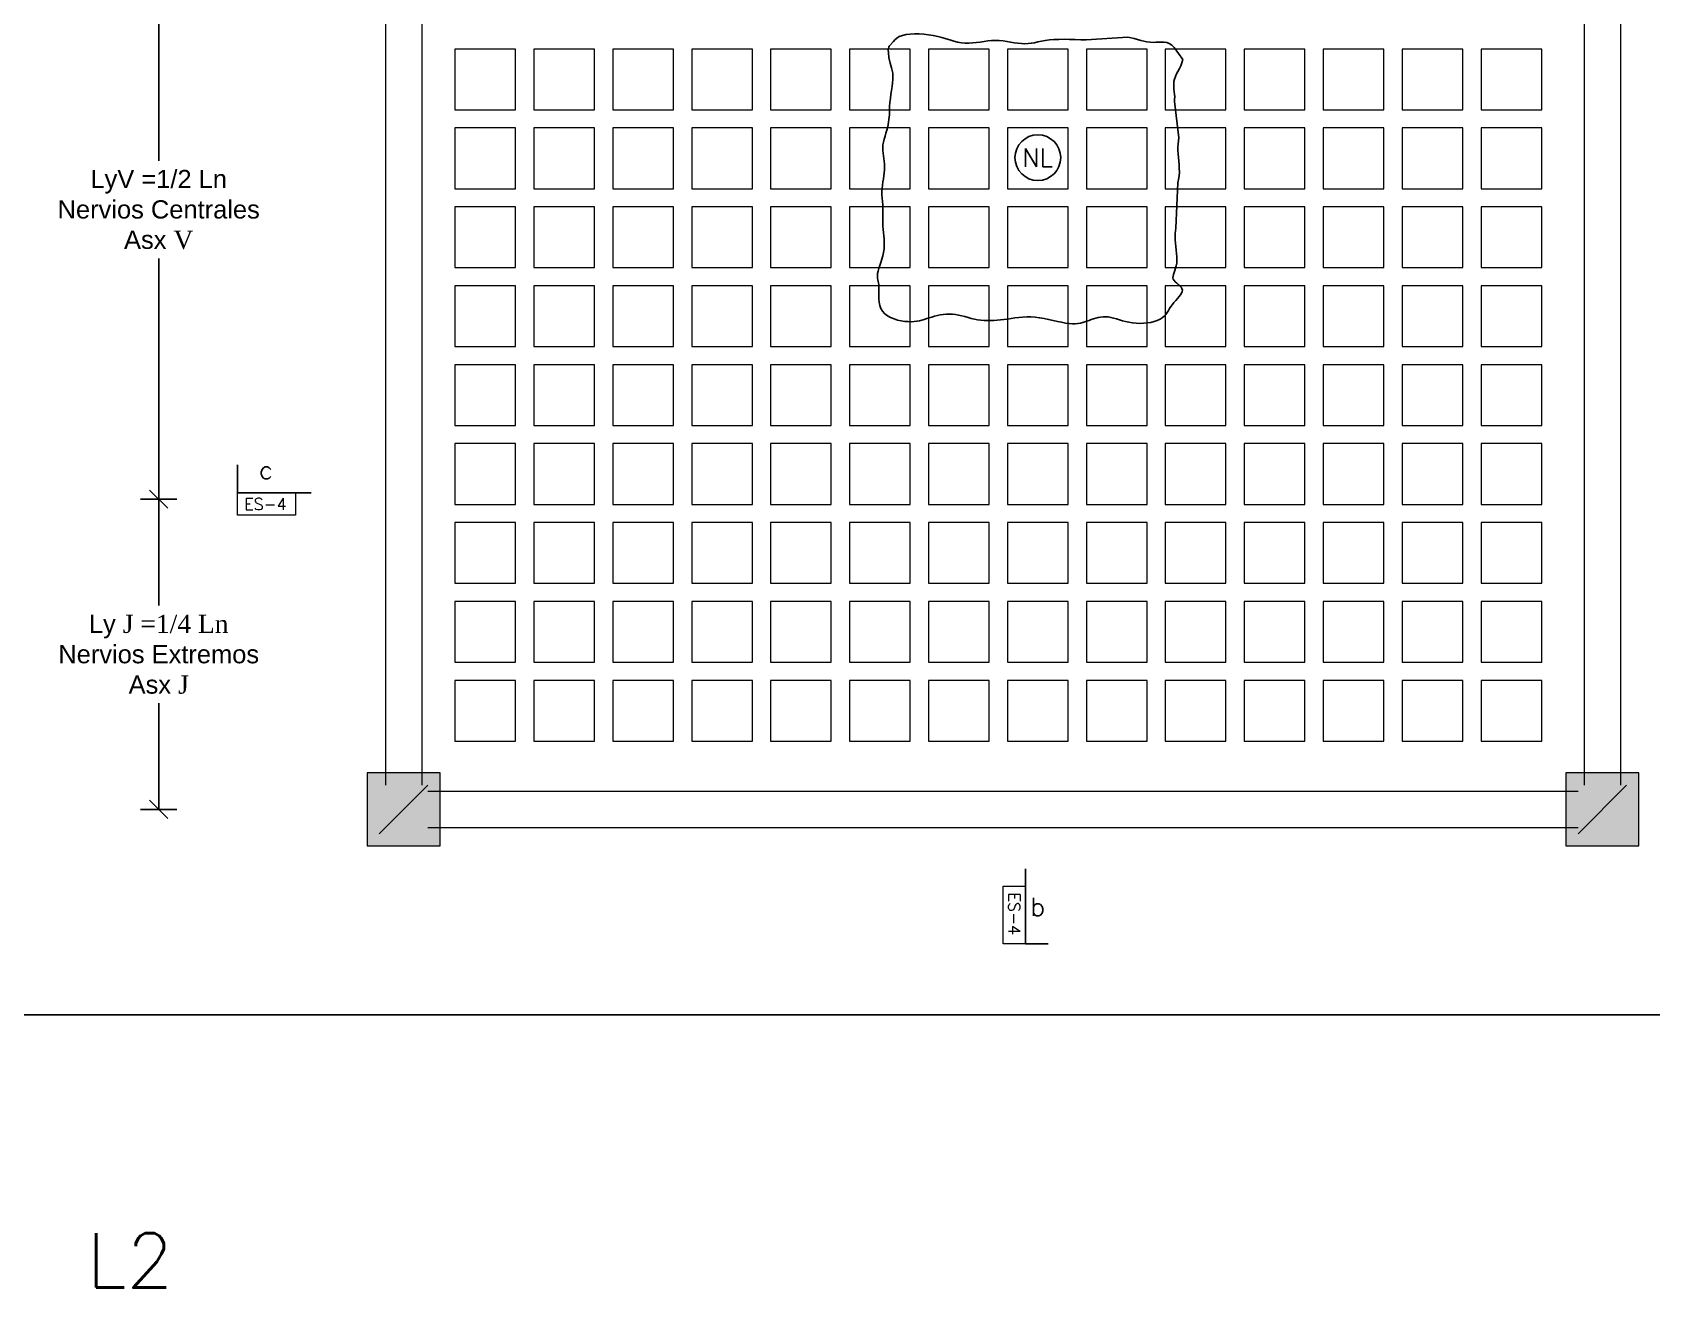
# Model space of a CAD drawing. Header units: metres. Extents: x -44 to 358, y -286 to 66.
# Drawn here: x 34.2 to 47.54, y -2.25 to 8.09 of the extents above; entities that cross this region are included whole.
import ezdxf
from ezdxf.enums import TextEntityAlignment as Align

# ---------------------------------------------------------------- set-up
doc = ezdxf.new("R2010")
doc.units = ezdxf.units.M
doc.header["$LTSCALE"] = 0.3
doc.header["$PDMODE"] = 3
for name, pattern in [('CONTINU', [0]), ('CONTINUA', [0]), ('HIDDEN', [9.525, 6.35, -3.175])]:
    doc.linetypes.add(name, pattern=pattern)
for name, color, linetype, lineweight in [('BOVEDILLA', 8, 'Continuous', 5), ('Columnas', 7, 'Continuous', 18), ('DETALLES', 7, 'Continuous', 20), ('VIGAS', 1, 'HIDDEN', 15)]:
    doc.layers.add(name, color=color, linetype=linetype, lineweight=lineweight)
for name, color, linetype in [('BP', 3, 'Continuous'), ('DIMTEXTO', 4, 'Continuous'), ('HATCH MUROS', 8, 'Continuous')]:
    doc.layers.add(name, color=color, linetype=linetype)
doc.styles.add('SIMPLEX', font='simplex_.ttf', dxfattribs={"height": 0.2})
doc.styles.add('SMPLEX', font='simplex.shx')
doc.dimstyles.new('DIM-75', dxfattribs={"dimscale": 0.75, "dimtxt": 0.2, "dimasz": 0.2, "dimexe": 0.2, "dimexo": 0.2, "dimgap": 0.1, "dimtad": 0, "dimtih": 1, "dimtoh": 1, "dimzin": 0, "dimdsep": 46, "dimtxsty": 'SMPLEX', "dimblk1": 'OBLIQUE', "dimblk2": 'OBLIQUE', "dimsah": 1, "dimcen": 0.2, "dimclrd": 4, "dimclre": 4, "dimclrt": 4, "dimadec": 0, "dimazin": 0, "dimtfac": 1, "dimtmove": 0, "dimatfit": 3, "dimldrblk": 'OBLIQUE', "dimfxl": 0.2, "dimfxlon": 1, "dimtfill": 1, "dimtolj": 1, "dimtzin": 0, "dimarcsym": 0})

# ---------------------------------------------------------------- blocks, each defined once
blk = doc.blocks.new('_OBLIQUE')
at = {"color": 0, "linetype": 'ByBlock'}
blk.add_line((-0.5, -0.5), (0.5, 0.5), dxfattribs=at)
blk = doc.blocks.new('*D205')
at = {"layer": 'DEFPOINTS', "color": 0, "transparency": 16777216}
for p in [(36.765, 4.247), (35.243, 1.692), (37.513, 1.692)]:
    blk.add_point(p, dxfattribs=at)
at = {"layer": 'DIMTEXTO', "color": 4, "lineweight": -2, "transparency": 16777216}
for p, q in [((35.393, 4.247), (35.093, 4.247)), ((35.243, 4.247), (35.243, 3.372)), ((35.243, 1.692), (35.243, 2.566)), ((35.393, 1.692), (35.093, 1.692))]:
    blk.add_line(p, q, dxfattribs=at)
at = {"layer": 'DIMTEXTO', "color": 4, "lineweight": -2, "transparency": 16777216, "xscale": 0.15, "yscale": 0.15, "zscale": 0.15}
for p, rotation in [((35.243, 4.247), 90), ((35.243, 1.692), 270)]:
    blk.add_blockref('_OBLIQUE', p, dxfattribs=dict(at, rotation=rotation))
at = {"layer": 'DIMTEXTO', "color": 4, "transparency": 16777216, "insert": (35.243, 2.969), "char_height": 0.15, "attachment_point": 5, "style": 'SMPLEX', "bg_fill": 3, "box_fill_scale": 1.1, "bg_fill_color": 256, "bg_fill_true_color": 13158600, "bg_fill_transparency": 0}
blk.add_mtext('\\A1;{\\fSansSerif|b0|i0|c2|p2;Ly \\fRomantic|b0|i0|c2|p2;J =1/4 Ln\\P\\fSansSerif|b0|i0|c2|p2;Nervios Extremos\\PAsx \\fRomantic|b0|i0|c2|p2;J} ', dxfattribs=at)
blk = doc.blocks.new('*D206')
at = {"layer": 'DEFPOINTS', "color": 0, "transparency": 16777216}
for p in [(35.243, 9.357), (36.604, 9.357), (36.765, 4.247)]:
    blk.add_point(p, dxfattribs=at)
at = {"layer": 'DIMTEXTO', "color": 4, "lineweight": -2, "transparency": 16777216}
for p, q in [((35.393, 9.357), (35.093, 9.357)), ((35.243, 9.357), (35.243, 7.035)), ((35.243, 4.247), (35.243, 6.228)), ((35.393, 4.247), (35.093, 4.247))]:
    blk.add_line(p, q, dxfattribs=at)
at = {"layer": 'DIMTEXTO', "color": 4, "lineweight": -2, "transparency": 16777216, "xscale": 0.15, "yscale": 0.15, "zscale": 0.15}
for p, rotation in [((35.243, 9.357), 90), ((35.243, 4.247), 270)]:
    blk.add_blockref('_OBLIQUE', p, dxfattribs=dict(at, rotation=rotation))
at = {"layer": 'DIMTEXTO', "color": 4, "transparency": 16777216, "insert": (35.243, 6.632), "char_height": 0.15, "attachment_point": 5, "style": 'SMPLEX', "bg_fill": 3, "box_fill_scale": 1.1, "bg_fill_color": 256, "bg_fill_true_color": 13158600, "bg_fill_transparency": 0}
blk.add_mtext('\\A1;{\\fSansSerif|b0|i0|c2|p2;LyV =1/2 Ln\\PNervios Centrales\\PAsx \\fRomantic|b0|i0|c2|p2;V} ', dxfattribs=at)

msp = doc.modelspace()

# ---------------------------------------------------------------- hatches: boundary and pattern name
at = {"layer": 'HATCH MUROS'}
h = msp.add_hatch(color=256, dxfattribs=at)
h.dxf.hatch_style = 1
h.paths.add_polyline_path([(36.9595932, 1.3917757), (37.5595932, 1.3917757), (37.5595932, 1.9917757), (36.9595932, 1.9917757)])
h = msp.add_hatch(color=256, dxfattribs=at)
h.dxf.hatch_style = 1
h.paths.add_polyline_path([(46.8306793, 1.3917757), (47.4306793, 1.3917757), (47.4306793, 1.9917757), (46.8306793, 1.9917757)])

# ---------------------------------------------------------------- linework, layer by layer
for p, q in [((37.0595932, 1.4917757), (37.4595932, 1.8917757)), ((46.9306793, 1.4917757), (47.3306793, 1.8917757))]:
    msp.add_line(p, q)
at = {"layer": 'BOVEDILLA'}
for points in [[(37.6818861, 7.4542757), (38.1818861, 7.4542757), (38.1818861, 7.9542757), (37.6818861, 7.9542757)], [(38.3318861, 7.4542757), (38.8318861, 7.4542757), (38.8318861, 7.9542757), (38.3318861, 7.9542757)], [(38.9818861, 7.4542757), (39.4818861, 7.4542757), (39.4818861, 7.9542757), (38.9818861, 7.9542757)], [(39.6318861, 7.4542757), (40.1318861, 7.4542757), (40.1318861, 7.9542757), (39.6318861, 7.9542757)], [(40.2818861, 7.4542757), (40.7818861, 7.4542757), (40.7818861, 7.9542757), (40.2818861, 7.9542757)], [(40.9318861, 7.4542757), (41.4318861, 7.4542757), (41.4318861, 7.9542757), (40.9318861, 7.9542757)], [(41.5818861, 7.4542757), (42.0818861, 7.4542757), (42.0818861, 7.9542757), (41.5818861, 7.9542757)], [(42.2318861, 7.4542757), (42.7318861, 7.4542757), (42.7318861, 7.9542757), (42.2318861, 7.9542757)], [(42.8818861, 7.4542757), (43.3818861, 7.4542757), (43.3818861, 7.9542757), (42.8818861, 7.9542757)], [(43.5318861, 7.4542757), (44.0318861, 7.4542757), (44.0318861, 7.9542757), (43.5318861, 7.9542757)], [(44.1818861, 7.4542757), (44.6818861, 7.4542757), (44.6818861, 7.9542757), (44.1818861, 7.9542757)], [(44.8318861, 7.4542757), (45.3318861, 7.4542757), (45.3318861, 7.9542757), (44.8318861, 7.9542757)], [(45.4818861, 7.4542757), (45.9818861, 7.4542757), (45.9818861, 7.9542757), (45.4818861, 7.9542757)], [(46.1318861, 7.4542757), (46.6318861, 7.4542757), (46.6318861, 7.9542757), (46.1318861, 7.9542757)], [(37.6818861, 6.8042757), (38.1818861, 6.8042757), (38.1818861, 7.3042757), (37.6818861, 7.3042757)], [(38.3318861, 6.8042757), (38.8318861, 6.8042757), (38.8318861, 7.3042757), (38.3318861, 7.3042757)], [(38.9818861, 6.8042757), (39.4818861, 6.8042757), (39.4818861, 7.3042757), (38.9818861, 7.3042757)], [(39.6318861, 6.8042757), (40.1318861, 6.8042757), (40.1318861, 7.3042757), (39.6318861, 7.3042757)], [(40.2818861, 6.8042757), (40.7818861, 6.8042757), (40.7818861, 7.3042757), (40.2818861, 7.3042757)], [(40.9318861, 6.8042757), (41.4318861, 6.8042757), (41.4318861, 7.3042757), (40.9318861, 7.3042757)], [(41.5818861, 6.8042757), (42.0818861, 6.8042757), (42.0818861, 7.3042757), (41.5818861, 7.3042757)], [(42.2318861, 6.8042757), (42.7318861, 6.8042757), (42.7318861, 7.3042757), (42.2318861, 7.3042757)], [(42.8818861, 6.8042757), (43.3818861, 6.8042757), (43.3818861, 7.3042757), (42.8818861, 7.3042757)], [(43.5318861, 6.8042757), (44.0318861, 6.8042757), (44.0318861, 7.3042757), (43.5318861, 7.3042757)], [(44.1818861, 6.8042757), (44.6818861, 6.8042757), (44.6818861, 7.3042757), (44.1818861, 7.3042757)], [(44.8318861, 6.8042757), (45.3318861, 6.8042757), (45.3318861, 7.3042757), (44.8318861, 7.3042757)], [(45.4818861, 6.8042757), (45.9818861, 6.8042757), (45.9818861, 7.3042757), (45.4818861, 7.3042757)], [(46.1318861, 6.8042757), (46.6318861, 6.8042757), (46.6318861, 7.3042757), (46.1318861, 7.3042757)], [(37.6818861, 6.1542757), (38.1818861, 6.1542757), (38.1818861, 6.6542757), (37.6818861, 6.6542757)], [(38.3318861, 6.1542757), (38.8318861, 6.1542757), (38.8318861, 6.6542757), (38.3318861, 6.6542757)], [(38.9818861, 6.1542757), (39.4818861, 6.1542757), (39.4818861, 6.6542757), (38.9818861, 6.6542757)], [(39.6318861, 6.1542757), (40.1318861, 6.1542757), (40.1318861, 6.6542757), (39.6318861, 6.6542757)], [(40.2818861, 6.1542757), (40.7818861, 6.1542757), (40.7818861, 6.6542757), (40.2818861, 6.6542757)], [(40.9318861, 6.1542757), (41.4318861, 6.1542757), (41.4318861, 6.6542757), (40.9318861, 6.6542757)], [(41.5818861, 6.1542757), (42.0818861, 6.1542757), (42.0818861, 6.6542757), (41.5818861, 6.6542757)], [(42.2318861, 6.1542757), (42.7318861, 6.1542757), (42.7318861, 6.6542757), (42.2318861, 6.6542757)], [(42.8818861, 6.1542757), (43.3818861, 6.1542757), (43.3818861, 6.6542757), (42.8818861, 6.6542757)], [(43.5318861, 6.1542757), (44.0318861, 6.1542757), (44.0318861, 6.6542757), (43.5318861, 6.6542757)], [(44.1818861, 6.1542757), (44.6818861, 6.1542757), (44.6818861, 6.6542757), (44.1818861, 6.6542757)], [(44.8318861, 6.1542757), (45.3318861, 6.1542757), (45.3318861, 6.6542757), (44.8318861, 6.6542757)], [(45.4818861, 6.1542757), (45.9818861, 6.1542757), (45.9818861, 6.6542757), (45.4818861, 6.6542757)], [(46.1318861, 6.1542757), (46.6318861, 6.1542757), (46.6318861, 6.6542757), (46.1318861, 6.6542757)], [(37.6818861, 5.5042757), (38.1818861, 5.5042757), (38.1818861, 6.0042757), (37.6818861, 6.0042757)], [(38.3318861, 5.5042757), (38.8318861, 5.5042757), (38.8318861, 6.0042757), (38.3318861, 6.0042757)], [(38.9818861, 5.5042757), (39.4818861, 5.5042757), (39.4818861, 6.0042757), (38.9818861, 6.0042757)], [(39.6318861, 5.5042757), (40.1318861, 5.5042757), (40.1318861, 6.0042757), (39.6318861, 6.0042757)], [(40.2818861, 5.5042757), (40.7818861, 5.5042757), (40.7818861, 6.0042757), (40.2818861, 6.0042757)], [(40.9318861, 5.5042757), (41.4318861, 5.5042757), (41.4318861, 6.0042757), (40.9318861, 6.0042757)], [(41.5818861, 5.5042757), (42.0818861, 5.5042757), (42.0818861, 6.0042757), (41.5818861, 6.0042757)], [(42.2318861, 5.5042757), (42.7318861, 5.5042757), (42.7318861, 6.0042757), (42.2318861, 6.0042757)], [(42.8818861, 5.5042757), (43.3818861, 5.5042757), (43.3818861, 6.0042757), (42.8818861, 6.0042757)], [(43.5318861, 5.5042757), (44.0318861, 5.5042757), (44.0318861, 6.0042757), (43.5318861, 6.0042757)], [(44.1818861, 5.5042757), (44.6818861, 5.5042757), (44.6818861, 6.0042757), (44.1818861, 6.0042757)], [(44.8318861, 5.5042757), (45.3318861, 5.5042757), (45.3318861, 6.0042757), (44.8318861, 6.0042757)], [(45.4818861, 5.5042757), (45.9818861, 5.5042757), (45.9818861, 6.0042757), (45.4818861, 6.0042757)], [(46.1318861, 5.5042757), (46.6318861, 5.5042757), (46.6318861, 6.0042757), (46.1318861, 6.0042757)], [(37.6818861, 4.8542757), (38.1818861, 4.8542757), (38.1818861, 5.3542757), (37.6818861, 5.3542757)], [(38.3318861, 4.8542757), (38.8318861, 4.8542757), (38.8318861, 5.3542757), (38.3318861, 5.3542757)], [(38.9818861, 4.8542757), (39.4818861, 4.8542757), (39.4818861, 5.3542757), (38.9818861, 5.3542757)], [(39.6318861, 4.8542757), (40.1318861, 4.8542757), (40.1318861, 5.3542757), (39.6318861, 5.3542757)], [(40.2818861, 4.8542757), (40.7818861, 4.8542757), (40.7818861, 5.3542757), (40.2818861, 5.3542757)], [(40.9318861, 4.8542757), (41.4318861, 4.8542757), (41.4318861, 5.3542757), (40.9318861, 5.3542757)], [(41.5818861, 4.8542757), (42.0818861, 4.8542757), (42.0818861, 5.3542757), (41.5818861, 5.3542757)], [(42.2318861, 4.8542757), (42.7318861, 4.8542757), (42.7318861, 5.3542757), (42.2318861, 5.3542757)], [(42.8818861, 4.8542757), (43.3818861, 4.8542757), (43.3818861, 5.3542757), (42.8818861, 5.3542757)], [(43.5318861, 4.8542757), (44.0318861, 4.8542757), (44.0318861, 5.3542757), (43.5318861, 5.3542757)], [(44.1818861, 4.8542757), (44.6818861, 4.8542757), (44.6818861, 5.3542757), (44.1818861, 5.3542757)], [(44.8318861, 4.8542757), (45.3318861, 4.8542757), (45.3318861, 5.3542757), (44.8318861, 5.3542757)], [(45.4818861, 4.8542757), (45.9818861, 4.8542757), (45.9818861, 5.3542757), (45.4818861, 5.3542757)], [(46.1318861, 4.8542757), (46.6318861, 4.8542757), (46.6318861, 5.3542757), (46.1318861, 5.3542757)], [(37.6818861, 4.2042757), (38.1818861, 4.2042757), (38.1818861, 4.7042757), (37.6818861, 4.7042757)], [(38.3318861, 4.2042757), (38.8318861, 4.2042757), (38.8318861, 4.7042757), (38.3318861, 4.7042757)], [(38.9818861, 4.2042757), (39.4818861, 4.2042757), (39.4818861, 4.7042757), (38.9818861, 4.7042757)], [(39.6318861, 4.2042757), (40.1318861, 4.2042757), (40.1318861, 4.7042757), (39.6318861, 4.7042757)], [(40.2818861, 4.2042757), (40.7818861, 4.2042757), (40.7818861, 4.7042757), (40.2818861, 4.7042757)], [(40.9318861, 4.2042757), (41.4318861, 4.2042757), (41.4318861, 4.7042757), (40.9318861, 4.7042757)], [(41.5818861, 4.2042757), (42.0818861, 4.2042757), (42.0818861, 4.7042757), (41.5818861, 4.7042757)], [(42.2318861, 4.2042757), (42.7318861, 4.2042757), (42.7318861, 4.7042757), (42.2318861, 4.7042757)], [(42.8818861, 4.2042757), (43.3818861, 4.2042757), (43.3818861, 4.7042757), (42.8818861, 4.7042757)], [(43.5318861, 4.2042757), (44.0318861, 4.2042757), (44.0318861, 4.7042757), (43.5318861, 4.7042757)], [(44.1818861, 4.2042757), (44.6818861, 4.2042757), (44.6818861, 4.7042757), (44.1818861, 4.7042757)], [(44.8318861, 4.2042757), (45.3318861, 4.2042757), (45.3318861, 4.7042757), (44.8318861, 4.7042757)], [(45.4818861, 4.2042757), (45.9818861, 4.2042757), (45.9818861, 4.7042757), (45.4818861, 4.7042757)], [(46.1318861, 4.2042757), (46.6318861, 4.2042757), (46.6318861, 4.7042757), (46.1318861, 4.7042757)], [(37.6818861, 3.5542757), (38.1818861, 3.5542757), (38.1818861, 4.0542757), (37.6818861, 4.0542757)], [(38.3318861, 3.5542757), (38.8318861, 3.5542757), (38.8318861, 4.0542757), (38.3318861, 4.0542757)], [(38.9818861, 3.5542757), (39.4818861, 3.5542757), (39.4818861, 4.0542757), (38.9818861, 4.0542757)], [(39.6318861, 3.5542757), (40.1318861, 3.5542757), (40.1318861, 4.0542757), (39.6318861, 4.0542757)], [(40.2818861, 3.5542757), (40.7818861, 3.5542757), (40.7818861, 4.0542757), (40.2818861, 4.0542757)], [(40.9318861, 3.5542757), (41.4318861, 3.5542757), (41.4318861, 4.0542757), (40.9318861, 4.0542757)], [(41.5818861, 3.5542757), (42.0818861, 3.5542757), (42.0818861, 4.0542757), (41.5818861, 4.0542757)], [(42.2318861, 3.5542757), (42.7318861, 3.5542757), (42.7318861, 4.0542757), (42.2318861, 4.0542757)], [(42.8818861, 3.5542757), (43.3818861, 3.5542757), (43.3818861, 4.0542757), (42.8818861, 4.0542757)], [(43.5318861, 3.5542757), (44.0318861, 3.5542757), (44.0318861, 4.0542757), (43.5318861, 4.0542757)], [(44.1818861, 3.5542757), (44.6818861, 3.5542757), (44.6818861, 4.0542757), (44.1818861, 4.0542757)], [(44.8318861, 3.5542757), (45.3318861, 3.5542757), (45.3318861, 4.0542757), (44.8318861, 4.0542757)], [(45.4818861, 3.5542757), (45.9818861, 3.5542757), (45.9818861, 4.0542757), (45.4818861, 4.0542757)], [(46.1318861, 3.5542757), (46.6318861, 3.5542757), (46.6318861, 4.0542757), (46.1318861, 4.0542757)], [(37.6818861, 2.9042757), (38.1818861, 2.9042757), (38.1818861, 3.4042757), (37.6818861, 3.4042757)], [(38.3318861, 2.9042757), (38.8318861, 2.9042757), (38.8318861, 3.4042757), (38.3318861, 3.4042757)], [(38.9818861, 2.9042757), (39.4818861, 2.9042757), (39.4818861, 3.4042757), (38.9818861, 3.4042757)], [(39.6318861, 2.9042757), (40.1318861, 2.9042757), (40.1318861, 3.4042757), (39.6318861, 3.4042757)], [(40.2818861, 2.9042757), (40.7818861, 2.9042757), (40.7818861, 3.4042757), (40.2818861, 3.4042757)], [(40.9318861, 2.9042757), (41.4318861, 2.9042757), (41.4318861, 3.4042757), (40.9318861, 3.4042757)], [(41.5818861, 2.9042757), (42.0818861, 2.9042757), (42.0818861, 3.4042757), (41.5818861, 3.4042757)], [(42.2318861, 2.9042757), (42.7318861, 2.9042757), (42.7318861, 3.4042757), (42.2318861, 3.4042757)], [(42.8818861, 2.9042757), (43.3818861, 2.9042757), (43.3818861, 3.4042757), (42.8818861, 3.4042757)], [(43.5318861, 2.9042757), (44.0318861, 2.9042757), (44.0318861, 3.4042757), (43.5318861, 3.4042757)], [(44.1818861, 2.9042757), (44.6818861, 2.9042757), (44.6818861, 3.4042757), (44.1818861, 3.4042757)], [(44.8318861, 2.9042757), (45.3318861, 2.9042757), (45.3318861, 3.4042757), (44.8318861, 3.4042757)], [(45.4818861, 2.9042757), (45.9818861, 2.9042757), (45.9818861, 3.4042757), (45.4818861, 3.4042757)], [(46.1318861, 2.9042757), (46.6318861, 2.9042757), (46.6318861, 3.4042757), (46.1318861, 3.4042757)], [(37.6818861, 2.2542757), (38.1818861, 2.2542757), (38.1818861, 2.7542757), (37.6818861, 2.7542757)], [(38.3318861, 2.2542757), (38.8318861, 2.2542757), (38.8318861, 2.7542757), (38.3318861, 2.7542757)], [(38.9818861, 2.2542757), (39.4818861, 2.2542757), (39.4818861, 2.7542757), (38.9818861, 2.7542757)], [(39.6318861, 2.2542757), (40.1318861, 2.2542757), (40.1318861, 2.7542757), (39.6318861, 2.7542757)], [(40.2818861, 2.2542757), (40.7818861, 2.2542757), (40.7818861, 2.7542757), (40.2818861, 2.7542757)], [(40.9318861, 2.2542757), (41.4318861, 2.2542757), (41.4318861, 2.7542757), (40.9318861, 2.7542757)], [(41.5818861, 2.2542757), (42.0818861, 2.2542757), (42.0818861, 2.7542757), (41.5818861, 2.7542757)], [(42.2318861, 2.2542757), (42.7318861, 2.2542757), (42.7318861, 2.7542757), (42.2318861, 2.7542757)], [(42.8818861, 2.2542757), (43.3818861, 2.2542757), (43.3818861, 2.7542757), (42.8818861, 2.7542757)], [(43.5318861, 2.2542757), (44.0318861, 2.2542757), (44.0318861, 2.7542757), (43.5318861, 2.7542757)], [(44.1818861, 2.2542757), (44.6818861, 2.2542757), (44.6818861, 2.7542757), (44.1818861, 2.7542757)], [(44.8318861, 2.2542757), (45.3318861, 2.2542757), (45.3318861, 2.7542757), (44.8318861, 2.7542757)], [(45.4818861, 2.2542757), (45.9818861, 2.2542757), (45.9818861, 2.7542757), (45.4818861, 2.7542757)], [(46.1318861, 2.2542757), (46.6318861, 2.2542757), (46.6318861, 2.7542757), (46.1318861, 2.7542757)]]:
    msp.add_lwpolyline(points, close=True, dxfattribs=at)
at = {"layer": 'BP', "linetype": 'CONTINUA', "ltscale": 5}
msp.add_lwpolyline([(0, 37.6335309), (50.8625687, 37.6335309), (50.8625687, 0), (0, 0)], close=True, dxfattribs=at)
msp.add_lwpolyline([(0, 37.6335309), (50.8625687, 37.6335309), (50.8625687, 0), (0, 0)], close=True, dxfattribs=at)
at = {"layer": 'BP'}
msp.add_lwpolyline([(41.2937758, 8.0152041), (41.3055356, 8.0312594), (41.321229, 8.045309), (41.3415936, 8.057046), (41.3670938, 8.0662317), (41.3971012, 8.0729), (41.4307143, 8.0771535), (41.4670319, 8.0790943), (41.5051523, 8.0788248), (41.5441742, 8.0764474), (41.5831961, 8.0720644), (41.6213165, 8.065778), (41.6578253, 8.057776), (41.692777, 8.0485869), (41.7264174, 8.0388248), (41.7589926, 8.0291036), (41.7907482, 8.0200374), (41.8219302, 8.01224), (41.8527844, 8.0063254), (41.8835567, 8.0029077), (41.9144484, 8.002379), (41.9454836, 8.0042448), (41.9766417, 8.0077887), (42.0079022, 8.0122946), (42.0392447, 8.017046), (42.0706486, 8.0213268), (42.1020936, 8.0244205), (42.133559, 8.0256109), (42.1650073, 8.0244103), (42.1963327, 8.0212449), (42.2274123, 8.0167698), (42.2581231, 8.0116397), (42.2883422, 8.0065097), (42.3179466, 8.0020345), (42.3468135, 7.9988691), (42.37482, 7.9976685), (42.4019625, 7.9988828), (42.4287158, 8.0021437), (42.455674, 8.006878), (42.4834312, 8.0125129), (42.5125815, 8.0184752), (42.5437191, 8.024192), (42.5774382, 8.0290901), (42.6143328, 8.0325965), (42.654741, 8.0343122), (42.6979765, 8.034534), (42.7430968, 8.0337324), (42.7891596, 8.0323783), (42.8352224, 8.0309423), (42.8803427, 8.0298951), (43.2240447, 8.0520593), (43.2501833, 8.0467314), (43.2765268, 8.0400118), (43.3029318, 8.0325965), (43.3292548, 8.0251811), (43.3553525, 8.0184616), (43.3810813, 8.0131337), (43.406298, 8.0098933), (43.430883, 8.0091293), (43.4548124, 8.0100025), (43.4780863, 8.0113668), (43.5007045, 8.0120763), (43.5226671, 8.0109848), (43.5439741, 8.0069463), (43.5646255, 7.9988146), (43.5846214, 7.9854437), (43.6038797, 7.9660696), (43.6755895, 7.86848), (43.6685657, 7.8414211), (43.6589605, 7.8163678), (43.6477777, 7.7929312), (43.6360213, 7.7707226), (43.6246951, 7.7493531), (43.614803, 7.7284339), (43.607349, 7.707576), (43.60305, 7.6864793), (43.6014759, 7.6651985), (43.6019095, 7.6438767), (43.6036339, 7.6226573), (43.6059319, 7.6016834), (43.6080865, 7.5810984), (43.6093806, 7.5610455), (43.6090972, 7.541668), (43.6067582, 7.5230374), (43.6438339, 7.2232), (43.6399925, 7.1985014), (43.6369296, 7.173107), (43.6353213, 7.1467916), (43.6356286, 7.1193984), (43.637452, 7.0910433), (43.6401768, 7.0619105), (43.6431885, 7.0321842), (43.6458723, 7.0020486), (43.6476137, 6.9716878), (43.6477981, 6.9412861), (43.6458108, 6.9110277), (43.641266, 6.8810524), (43.6346929, 6.8513227), (43.6189551, 6.4800736), (43.6157898, 6.457674), (43.6134849, 6.434333), (43.6125937, 6.4096207), (43.6134815, 6.3832644), (43.6157625, 6.3556188), (43.6188629, 6.3271955), (43.6222092, 6.2985061), (43.6252277, 6.2700623), (43.6273448, 6.2423757), (43.6279868, 6.215958), (43.62658, 6.1913208), (43.6227937, 6.168856), (43.6172692, 6.1484766), (43.6108903, 6.1299755), (43.6045413, 6.1131462), (43.5991062, 6.0977815), (43.5954691, 6.0836749), (43.5945139, 6.0706193), (43.5971249, 6.0584079), (43.6038358, 6.0468399), (43.6137787, 6.0357382), (43.6257356, 6.0249314), (43.6384884, 6.0142486), (43.650819, 6.0035184), (43.6615094, 5.9925697), (43.6693413, 5.9812314), (43.6730968, 5.9693322), (43.6719091, 5.9567365), (43.6663171, 5.9434507), (43.6572111, 5.9295167), (43.6454814, 5.9149765), (43.6320183, 5.899872), (43.6177122, 5.8842452), (43.6034532, 5.8681379), (43.5901317, 5.8515922), (43.578373, 5.8346887), (43.5677425, 5.8176633), (43.5575403, 5.8007908), (43.5470669, 5.7843458), (43.5356225, 5.768603), (43.5225074, 5.7538371), (43.5070221, 5.7403228), (43.4884667, 5.7283348), (43.4663675, 5.7181054), (43.4411542, 5.7096975), (43.4134824, 5.7031314), (43.3840077, 5.6984277), (43.3533857, 5.6956069), (43.322272, 5.6946893), (43.2913221, 5.6956955), (43.2611918, 5.698646), (43.2324069, 5.7034691), (43.2049741, 5.7097247), (43.1787705, 5.7168809), (43.1536733, 5.7244054), (43.1295595, 5.7317662), (43.1063062, 5.7384312), (43.0837904, 5.7438682), (43.0618893, 5.7475452), (43.0405003, 5.7490665), (43.0196031, 5.7485822), (42.9991975, 5.7463787), (42.9792837, 5.7427426), (42.9598615, 5.7379605), (42.9409311, 5.7323188), (42.9224923, 5.7261041), (42.9045452, 5.7196029), (42.8870148, 5.7131051), (42.8695252, 5.7069142), (42.851626, 5.7013373), (42.8328662, 5.6966814), (42.8127953, 5.6932534), (42.7909624, 5.6913604), (42.7669169, 5.6913092), (42.740208, 5.6934069), (42.7105488, 5.697807), (42.6783083, 5.704049), (42.644019, 5.711519), (42.6082137, 5.7196029), (42.5714249, 5.7276868), (42.5341854, 5.7351567), (42.4970279, 5.7413987), (42.460485, 5.7457988), (42.4249904, 5.7479102), (42.3905816, 5.7479546), (42.3571972, 5.7463207), (42.3247757, 5.7433975), (42.2932557, 5.7395739), (42.2625756, 5.7352386), (42.2326741, 5.7307805), (42.2034896, 5.7265885), (42.1749573, 5.7230036), (42.1469987, 5.7201759), (42.1195318, 5.7182078), (42.0924746, 5.7172016), (42.0657452, 5.7172595), (42.0392617, 5.7184841), (42.0129421, 5.7209775), (41.9867044, 5.7248421), (41.9604838, 5.7300881), (41.9342837, 5.7363574), (41.9081246, 5.7431997), (41.8820269, 5.7501649), (41.8560112, 5.7568025), (41.8300979, 5.7626625), (41.8043075, 5.7672946), (41.7786605, 5.7702484), (41.7531911, 5.7711933), (41.7279881, 5.7702757), (41.7031538, 5.7677618), (41.6787907, 5.7639177), (41.6550012, 5.7590094), (41.6318879, 5.7533028), (41.6095531, 5.7470642), (41.5880992, 5.7405596), (41.56754, 5.7340515), (41.5475339, 5.727789), (41.5276508, 5.7220177), (41.5074603, 5.7169832), (41.4865323, 5.712931), (41.4644366, 5.7101067), (41.4407428, 5.708756), (41.4150207, 5.7091244), (41.3870723, 5.7114404), (41.3576283, 5.7158644), (41.3276517, 5.7225396), (41.2981052, 5.7316093), (41.269952, 5.7432167), (41.2441548, 5.7575051), (41.2216765, 5.7746178), (41.2034802, 5.794698), (41.1902282, 5.8177241), (41.181381, 5.8430155), (41.1760987, 5.8697266), (41.1735411, 5.8970118), (41.1728685, 5.9240257), (41.1732407, 5.9499226), (41.1738178, 5.9738571), (41.1737597, 5.9949835), (41.1724485, 6.0127393), (41.170154, 6.0276936), (41.1673677, 6.0406982), (41.1645814, 6.0526053), (41.1622868, 6.0642669), (41.1609756, 6.0765348), (41.1611395, 6.0902611), (41.1632703, 6.1062978), (41.1676751, 6.1252787), (41.1739238, 6.1469654), (41.1814017, 6.170901), (41.1894943, 6.1966289), (41.1975869, 6.2236924), (41.2050648, 6.2516348), (41.2113135, 6.2799995), (41.2157183, 6.3083296), (41.217849, 6.3362481), (41.2180129, 6.3636959), (41.2167016, 6.3906935), (41.214407, 6.4172613), (41.2116207, 6.4434198), (41.2088344, 6.4691894), (41.2065398, 6.4945906), (41.2052286, 6.519644), (41.2056657, 6.6722075), (41.202538, 6.6991266), (41.1999839, 6.7261276), (41.1984132, 6.7531286), (41.1982357, 6.7800476), (41.1997142, 6.8068064), (41.2025244, 6.8333401), (41.2061951, 6.8595873), (41.210255, 6.8854865), (41.214233, 6.9109764), (41.2176578, 6.9359956), (41.2200583, 6.9604828), (41.2209631, 6.9843764), (41.2200753, 7.0076492), (41.2177944, 7.0304104), (41.214694, 7.0528032), (41.2113477, 7.0749709), (41.2083292, 7.0970567), (41.2062122, 7.1192039), (41.2055702, 7.1415558), (41.206977, 7.1642556), (41.2108082, 7.1874363), (41.2166471, 7.21119), (41.2238792, 7.2355987), (41.2318899, 7.2607441), (41.2400644, 7.2867081), (41.2477882, 7.3135726), (41.2601626, 7.4126255), (41.2600226, 7.4465131), (41.2611733, 7.480544), (41.2639528, 7.5145545), (41.2680025, 7.5482989), (41.2727897, 7.5815112), (41.2777818, 7.6139253), (41.2824461, 7.6452752), (41.28625, 7.6752949), (41.2886607, 7.7037182), (41.2891456, 7.7302791), (41.2873529, 7.754814), (41.2836549, 7.7775684), (41.2786047, 7.7988901), (41.2727555, 7.8191272), (41.2666605, 7.8386275), (41.254527, 7.8851668), (41.2524486, 7.9222657), (41.249272, 7.9476559), (41.2564194, 7.9698722), (41.2583285, 7.9787709)], close=True, dxfattribs=at)
msp.add_lwpolyline([(41.2937758, 8.0152041), (41.3055356, 8.0312594), (41.321229, 8.045309), (41.3415936, 8.057046), (41.3670938, 8.0662317), (41.3971012, 8.0729), (41.4307143, 8.0771535), (41.4670319, 8.0790943), (41.5051523, 8.0788248), (41.5441742, 8.0764474), (41.5831961, 8.0720644), (41.6213165, 8.065778), (41.6578253, 8.057776), (41.692777, 8.0485869), (41.7264174, 8.0388248), (41.7589926, 8.0291036), (41.7907482, 8.0200374), (41.8219302, 8.01224), (41.8527844, 8.0063254), (41.8835567, 8.0029077), (41.9144484, 8.002379), (41.9454836, 8.0042448), (41.9766417, 8.0077887), (42.0079022, 8.0122946), (42.0392447, 8.017046), (42.0706486, 8.0213268), (42.1020936, 8.0244205), (42.133559, 8.0256109), (42.1650073, 8.0244103), (42.1963327, 8.0212449), (42.2274123, 8.0167698), (42.2581231, 8.0116397), (42.2883422, 8.0065097), (42.3179466, 8.0020345), (42.3468135, 7.9988691), (42.37482, 7.9976685), (42.4019625, 7.9988828), (42.4287158, 8.0021437), (42.455674, 8.006878), (42.4834312, 8.0125129), (42.5125815, 8.0184752), (42.5437191, 8.024192), (42.5774382, 8.0290901), (42.6143328, 8.0325965), (42.654741, 8.0343122), (42.6979765, 8.034534), (42.7430968, 8.0337324), (42.7891596, 8.0323783), (42.8352224, 8.0309423), (42.8803427, 8.0298951), (43.2240447, 8.0520593), (43.2501833, 8.0467314), (43.2765268, 8.0400118), (43.3029318, 8.0325965), (43.3292548, 8.0251811), (43.3553525, 8.0184616), (43.3810813, 8.0131337), (43.406298, 8.0098933), (43.430883, 8.0091293), (43.4548124, 8.0100025), (43.4780863, 8.0113668), (43.5007045, 8.0120763), (43.5226671, 8.0109848), (43.5439741, 8.0069463), (43.5646255, 7.9988146), (43.5846214, 7.9854437), (43.6038797, 7.9660696), (43.6755895, 7.86848), (43.6685657, 7.8414211), (43.6589605, 7.8163678), (43.6477777, 7.7929312), (43.6360213, 7.7707226), (43.6246951, 7.7493531), (43.614803, 7.7284339), (43.607349, 7.707576), (43.60305, 7.6864793), (43.6014759, 7.6651985), (43.6019095, 7.6438767), (43.6036339, 7.6226573), (43.6059319, 7.6016834), (43.6080865, 7.5810984), (43.6093806, 7.5610455), (43.6090972, 7.541668), (43.6067582, 7.5230374), (43.6438339, 7.2232), (43.6399925, 7.1985014), (43.6369296, 7.173107), (43.6353213, 7.1467916), (43.6356286, 7.1193984), (43.637452, 7.0910433), (43.6401768, 7.0619105), (43.6431885, 7.0321842), (43.6458723, 7.0020486), (43.6476137, 6.9716878), (43.6477981, 6.9412861), (43.6458108, 6.9110277), (43.641266, 6.8810524), (43.6346929, 6.8513227), (43.6189551, 6.4800736), (43.6157898, 6.457674), (43.6134849, 6.434333), (43.6125937, 6.4096207), (43.6134815, 6.3832644), (43.6157625, 6.3556188), (43.6188629, 6.3271955), (43.6222092, 6.2985061), (43.6252277, 6.2700623), (43.6273448, 6.2423757), (43.6279868, 6.215958), (43.62658, 6.1913208), (43.6227937, 6.168856), (43.6172692, 6.1484766), (43.6108903, 6.1299755), (43.6045413, 6.1131462), (43.5991062, 6.0977815), (43.5954691, 6.0836749), (43.5945139, 6.0706193), (43.5971249, 6.0584079), (43.6038358, 6.0468399), (43.6137787, 6.0357382), (43.6257356, 6.0249314), (43.6384884, 6.0142486), (43.650819, 6.0035184), (43.6615094, 5.9925697), (43.6693413, 5.9812314), (43.6730968, 5.9693322), (43.6719091, 5.9567365), (43.6663171, 5.9434507), (43.6572111, 5.9295167), (43.6454814, 5.9149765), (43.6320183, 5.899872), (43.6177122, 5.8842452), (43.6034532, 5.8681379), (43.5901317, 5.8515922), (43.578373, 5.8346887), (43.5677425, 5.8176633), (43.5575403, 5.8007908), (43.5470669, 5.7843458), (43.5356225, 5.768603), (43.5225074, 5.7538371), (43.5070221, 5.7403228), (43.4884667, 5.7283348), (43.4663675, 5.7181054), (43.4411542, 5.7096975), (43.4134824, 5.7031314), (43.3840077, 5.6984277), (43.3533857, 5.6956069), (43.322272, 5.6946893), (43.2913221, 5.6956955), (43.2611918, 5.698646), (43.2324069, 5.7034691), (43.2049741, 5.7097247), (43.1787705, 5.7168809), (43.1536733, 5.7244054), (43.1295595, 5.7317662), (43.1063062, 5.7384312), (43.0837904, 5.7438682), (43.0618893, 5.7475452), (43.0405003, 5.7490665), (43.0196031, 5.7485822), (42.9991975, 5.7463787), (42.9792837, 5.7427426), (42.9598615, 5.7379605), (42.9409311, 5.7323188), (42.9224923, 5.7261041), (42.9045452, 5.7196029), (42.8870148, 5.7131051), (42.8695252, 5.7069142), (42.851626, 5.7013373), (42.8328662, 5.6966814), (42.8127953, 5.6932534), (42.7909624, 5.6913604), (42.7669169, 5.6913092), (42.740208, 5.6934069), (42.7105488, 5.697807), (42.6783083, 5.704049), (42.644019, 5.711519), (42.6082137, 5.7196029), (42.5714249, 5.7276868), (42.5341854, 5.7351567), (42.4970279, 5.7413987), (42.460485, 5.7457988), (42.4249904, 5.7479102), (42.3905816, 5.7479546), (42.3571972, 5.7463207), (42.3247757, 5.7433975), (42.2932557, 5.7395739), (42.2625756, 5.7352386), (42.2326741, 5.7307805), (42.2034896, 5.7265885), (42.1749573, 5.7230036), (42.1469987, 5.7201759), (42.1195318, 5.7182078), (42.0924746, 5.7172016), (42.0657452, 5.7172595), (42.0392617, 5.7184841), (42.0129421, 5.7209775), (41.9867044, 5.7248421), (41.9604838, 5.7300881), (41.9342837, 5.7363574), (41.9081246, 5.7431997), (41.8820269, 5.7501649), (41.8560112, 5.7568025), (41.8300979, 5.7626625), (41.8043075, 5.7672946), (41.7786605, 5.7702484), (41.7531911, 5.7711933), (41.7279881, 5.7702757), (41.7031538, 5.7677618), (41.6787907, 5.7639177), (41.6550012, 5.7590094), (41.6318879, 5.7533028), (41.6095531, 5.7470642), (41.5880992, 5.7405596), (41.56754, 5.7340515), (41.5475339, 5.727789), (41.5276508, 5.7220177), (41.5074603, 5.7169832), (41.4865323, 5.712931), (41.4644366, 5.7101067), (41.4407428, 5.708756), (41.4150207, 5.7091244), (41.3870723, 5.7114404), (41.3576283, 5.7158644), (41.3276517, 5.7225396), (41.2981052, 5.7316093), (41.269952, 5.7432167), (41.2441548, 5.7575051), (41.2216765, 5.7746178), (41.2034802, 5.794698), (41.1902282, 5.8177241), (41.181381, 5.8430155), (41.1760987, 5.8697266), (41.1735411, 5.8970118), (41.1728685, 5.9240257), (41.1732407, 5.9499226), (41.1738178, 5.9738571), (41.1737597, 5.9949835), (41.1724485, 6.0127393), (41.170154, 6.0276936), (41.1673677, 6.0406982), (41.1645814, 6.0526053), (41.1622868, 6.0642669), (41.1609756, 6.0765348), (41.1611395, 6.0902611), (41.1632703, 6.1062978), (41.1676751, 6.1252787), (41.1739238, 6.1469654), (41.1814017, 6.170901), (41.1894943, 6.1966289), (41.1975869, 6.2236924), (41.2050648, 6.2516348), (41.2113135, 6.2799995), (41.2157183, 6.3083296), (41.217849, 6.3362481), (41.2180129, 6.3636959), (41.2167016, 6.3906935), (41.214407, 6.4172613), (41.2116207, 6.4434198), (41.2088344, 6.4691894), (41.2065398, 6.4945906), (41.2052286, 6.519644), (41.2056657, 6.6722075), (41.202538, 6.6991266), (41.1999839, 6.7261276), (41.1984132, 6.7531286), (41.1982357, 6.7800476), (41.1997142, 6.8068064), (41.2025244, 6.8333401), (41.2061951, 6.8595873), (41.210255, 6.8854865), (41.214233, 6.9109764), (41.2176578, 6.9359956), (41.2200583, 6.9604828), (41.2209631, 6.9843764), (41.2200753, 7.0076492), (41.2177944, 7.0304104), (41.214694, 7.0528032), (41.2113477, 7.0749709), (41.2083292, 7.0970567), (41.2062122, 7.1192039), (41.2055702, 7.1415558), (41.206977, 7.1642556), (41.2108082, 7.1874363), (41.2166471, 7.21119), (41.2238792, 7.2355987), (41.2318899, 7.2607441), (41.2400644, 7.2867081), (41.2477882, 7.3135726), (41.2601626, 7.4126255), (41.2600226, 7.4465131), (41.2611733, 7.480544), (41.2639528, 7.5145545), (41.2680025, 7.5482989), (41.2727897, 7.5815112), (41.2777818, 7.6139253), (41.2824461, 7.6452752), (41.28625, 7.6752949), (41.2886607, 7.7037182), (41.2891456, 7.7302791), (41.2873529, 7.754814), (41.2836549, 7.7775684), (41.2786047, 7.7988901), (41.2727555, 7.8191272), (41.2666605, 7.8386275), (41.254527, 7.8851668), (41.2524486, 7.9222657), (41.249272, 7.9476559), (41.2564194, 7.9698722), (41.2583285, 7.9787709)], close=True, dxfattribs=at)
at = {"layer": 'Columnas'}
for points in [[(36.9595932, 1.3917757), (37.5595932, 1.3917757), (37.5595932, 1.9917757), (36.9595932, 1.9917757)], [(46.8306793, 1.3917757), (47.4306793, 1.3917757), (47.4306793, 1.9917757), (46.8306793, 1.9917757)]]:
    msp.add_lwpolyline(points, close=True, dxfattribs=at)
at = {"layer": 'DETALLES', "color": 6, "lineweight": 25, "ltscale": 0.01}
for points in [[(35.8929837, 4.5286555), (35.8929837, 4.2988692), (36.497287, 4.2988692)], [(42.5668655, 0.5838553), (42.3816314, 0.5838553), (42.3816314, 1.2025849)]]:
    msp.add_lwpolyline(points, dxfattribs=at)
at = {"layer": 'DETALLES', "color": 8, "lineweight": 9, "ltscale": 0.01}
for points in [[(35.8929837, 4.1138989), (35.8929837, 4.2988692), (36.3684744, 4.2988692), (36.3684744, 4.1138989)], [(42.1966612, 1.0593459), (42.3816314, 1.0593459), (42.3816314, 0.5838553), (42.1966612, 0.5838553)]]:
    msp.add_lwpolyline(points, close=True, dxfattribs=at)
at = {"layer": 'HATCH MUROS', "color": 1}
msp.add_circle((42.4825806, 7.0600181), 0.1883347, dxfattribs=at)
at = {"layer": 'VIGAS', "linetype": 'CONTINU', "ltscale": 0.001}
for p, q in [((37.1095932, 11.7117757), (37.1095932, 1.8917757)), ((37.4095932, 11.7117757), (37.4095932, 1.8917757)), ((46.9806793, 11.7117757), (46.9806793, 1.8917757)), ((47.2806793, 11.7117757), (47.2806793, 1.8917757)), ((37.4595932, 1.8417757), (46.9306793, 1.8417757)), ((37.4595932, 1.5417757), (46.9306793, 1.5417757))]:
    msp.add_line(p, q, dxfattribs=at)

# ---------------------------------------------------------------- texts
at = {"layer": 'DIMTEXTO', "color": 4, "style": 'SMPLEX'}
for s, p in [('c', (36.068694, 4.5631379)), ('b', (42.4211564, 0.9646794))]:
    msp.add_text(s, height=0.15, dxfattribs=at).set_placement(p, align=Align.TOP_LEFT)
at = {"layer": 'DIMTEXTO', "ltscale": 0.5, "style": 'SMPLEX'}
msp.add_text('ES-4', height=0.09597632, dxfattribs=at).set_placement((36.1217896, 4.206384), align=Align.MIDDLE_CENTER)
msp.add_text('ES-4', height=0.09597632, rotation=270, dxfattribs=at).set_placement((42.2891463, 0.8313022), align=Align.MIDDLE_CENTER)
at = {"layer": 'DIMTEXTO', "color": 4, "insert": (42.3563638, 7.0593425), "char_height": 0.15, "attachment_point": 4, "style": 'SMPLEX'}
msp.add_mtext('\\A1;NL', dxfattribs=at)
at = {"layer": 'DIMTEXTO', "insert": (34.6506979, -2.0231712, 0), "char_height": 0.448, "attachment_point": 4, "style": 'SIMPLEX'}
msp.add_mtext('L2', dxfattribs=at)

# ---------------------------------------------------------------- next in the draw order: dimensions: what is measured, and where the dimension line sits
at = {"layer": 'DIMTEXTO'}
dim = msp.add_linear_dim(base=(35.243097, 1.6917757), p1=(36.7648457, 4.2467757), p2=(37.5127093, 1.6917757), angle=270, text='{\\fSansSerif|b0|i0|c2|p2;Ly \\fRomantic|b0|i0|c2|p2;J =1/4 Ln\\P\\fSansSerif|b0|i0|c2|p2;Nervios Extremos\\PAsx \\fRomantic|b0|i0|c2|p2;J} ', dimstyle='DIM-75', dxfattribs=at)
dim.commit()
dim.dimension.update_dxf_attribs({"geometry": '*D205', "text_midpoint": (35.243097, 2.9692757)})

# ---------------------------------------------------------------- next in the draw order: dimensions: what is measured, and where the dimension line sits
dim = msp.add_linear_dim(base=(35.243097, 9.3567757), p1=(36.7648457, 4.2467757), p2=(36.6043585, 9.3567757), angle=90, text='{\\fSansSerif|b0|i0|c2|p2;LyV =1/2 Ln\\PNervios Centrales\\PAsx \\fRomantic|b0|i0|c2|p2;V} ', dimstyle='DIM-75', dxfattribs=at)
dim.commit()
dim.dimension.update_dxf_attribs({"geometry": '*D206', "text_midpoint": (35.243097, 6.6318393), "dimtype": 160})

doc.saveas('drawing.dxf')
